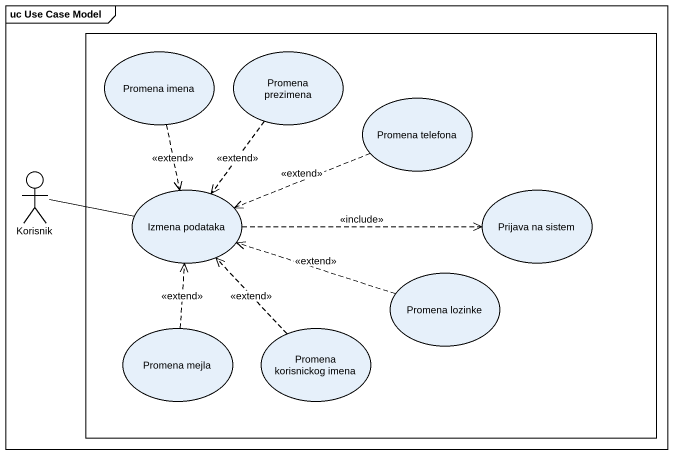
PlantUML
@startuml
mainframe uc Use Case Model
rectangle " " as rectangle1 {
  usecase "Promena imena" as Promena_imena
  usecase "Promena prezimena" as Promena_prezimena
  usecase "Promena telefona" as Promena_telefona
  usecase "Izmena podataka" as Izmena_podataka
  usecase "Prijava na sistem" as Prijava_na_sistem
  usecase "Promena lozinke" as Promena_lozinke
  usecase "Promena mejla" as Promena_mejla
  usecase "Promena korisnickog imena" as Promena_korisnickog_imena
}
actor Korisnik
Promena_imena ..> Izmena_podataka : <<extend>>
Promena_prezimena ..> Izmena_podataka : <<extend>>
Promena_telefona .left.> Izmena_podataka : <<extend>>
Korisnik -right- Izmena_podataka
Izmena_podataka .right.> Prijava_na_sistem : <<include>>
Promena_lozinke .left.> Izmena_podataka : <<extend>>
Promena_mejla .up.> Izmena_podataka : <<extend>>
Promena_korisnickog_imena .up.> Izmena_podataka : <<extend>>
@enduml
